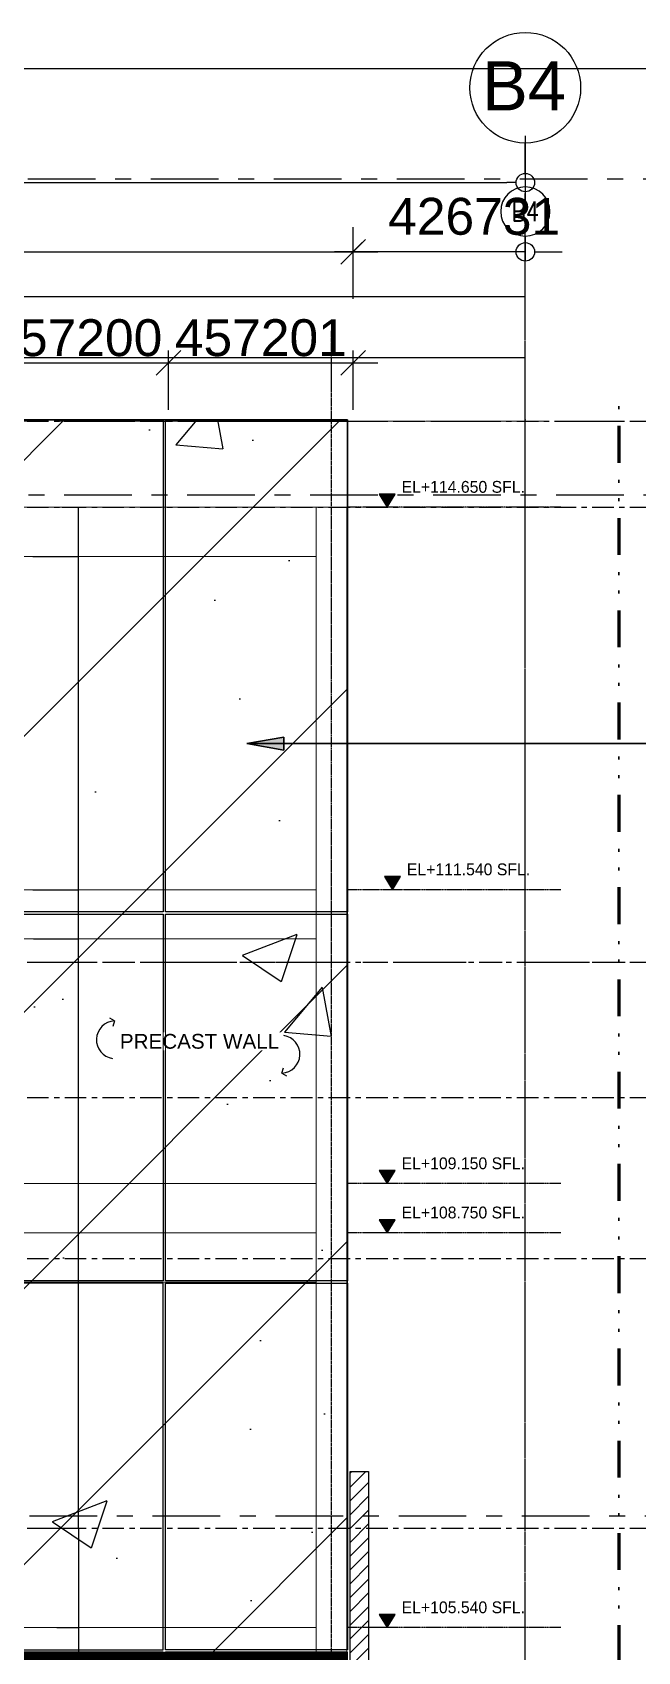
# Model space of a CAD drawing. Header units: millimetres. Extents: x 663313 to 1226001, y 1431724 to 1620898.
# Drawn here: x 963686 to 968605, y 1512950 to 1526115 of the extents above; entities that cross this region are included whole.
import ezdxf
from ezdxf.enums import TextEntityAlignment as Align

# ---------------------------------------------------------------- set-up
doc = ezdxf.new("R2010")
doc.units = ezdxf.units.MM
for name, pattern in [('CENTER', [50.8, 31.75, -6.35, 6.35, -6.35]), ('DPA_Boundary Line 100', [750, 0, -150, 300, -150, 0, -150]), ('DPA_Grid _ Level 100', [1000, 550, -160, 130, -160]), ('DPA_Hidden 100', [600, 400, -200]), ('Grid Line', [22.225, 12.7, -3.175, 3.175, -3.175]), ('HIDDEN', [0.375, 0.25, -0.125]), ('TA_GL_000.70000', [1.925, 0.7, -0.175, 0.175, -0.175, 0.7]), ('XKITLINE00', [0])]:
    doc.linetypes.add(name, pattern=pattern)
doc.layers.get('Defpoints').update_dxf_attribs({"color": 140})
doc.layers.add('000 - 0_HIDE_OBJ_FRAMING_DEF_SUB', color=1, linetype='Continuous', plot=False)
for name, color, linetype in [('000 - 0_SYM_DWG_GRIDLINE_MAIN_COLOR_251', 251, 'Continuous'), ('000 - 0_SYM_DWG_SLOPE-SYM_TEXT_COLOR_3', 3, 'Continuous'), ('000 - CONCRETE_COL_HATCH_', 251, 'Continuous'), ('000 - CONCRETE_PRECAST_MAIN_COLOR_1', 1, 'Continuous'), ('000 - CONCRETE_PRECAST_MAIN_COLOR_3', 3, 'Continuous'), ('000 - CONCRETE_PRECAST_WIPEOUT_', 250, 'Continuous'), ('000 - GRID', 251, 'CENTER'), ('_PP-Dim', 1, 'Continuous'), ('DIM', 1, 'Continuous'), ('REVISE', 3, 'Continuous')]:
    doc.layers.add(name, color=color, linetype=linetype)
doc.layers.add('A-FLOR-E', color=2, linetype='Continuous', lineweight=9)
doc.layers.add('Part', color=2, linetype='Continuous', lineweight=0)
doc.styles.add('ANGSANA', font='angsana.shx', dxfattribs={"width": 0.9})
doc.styles.add('Arial', font='arial.ttf')
doc.styles.add('Arial_1', font='arial.ttf', dxfattribs={"height": 125})
doc.styles.add('Arial_2', font='arial.ttf', dxfattribs={"height": 300})
doc.styles.add('CKST2', font='romans.shx', dxfattribs={"width": 0.8, "height": 4})
doc.styles.add('TA', font='', dxfattribs={"height": 4.5})
doc.styles.get('TA').set_extended_font_data('Cordia New')
doc.dimstyles.new('Dim - 40 - Cen', dxfattribs={"dimscale": 0.04, "dimtxt": 3, "dimasz": 1, "dimexe": 0, "dimexo": 2.5, "dimgap": 1.5, "dimtad": 1, "dimdec": 0, "dimlfac": 1000, "dimzin": 1, "dimdsep": 46, "dimtxsty": 'Arial', "dimblk": 'CEN1', "dimcen": 0.09, "dimclrd": 1, "dimclre": 49, "dimclrt": 3, "dimadec": 0, "dimazin": 0, "dimtfac": 1, "dimtdec": 0, "dimtix": 1, "dimtofl": 0, "dimtmove": 2, "dimatfit": 3, "dimfxl": 1, "dimtfill": 1, "dimtfillclr": 256, "dimtolj": 1, "dimtzin": 0, "dimarcsym": 0})
doc.dimstyles.new('Dim - 40 - End', dxfattribs={"dimscale": 0.04, "dimtxt": 3, "dimasz": 1, "dimexe": 0, "dimexo": 2.5, "dimgap": 1.5, "dimtad": 1, "dimdec": 0, "dimlfac": 1000, "dimzin": 1, "dimdsep": 46, "dimtxsty": 'Arial', "dimblk": 'END', "dimcen": 0.09, "dimclrd": 1, "dimclre": 49, "dimclrt": 3, "dimadec": 0, "dimazin": 0, "dimtfac": 1, "dimtdec": 0, "dimtix": 1, "dimtofl": 0, "dimtmove": 2, "dimatfit": 3, "dimfxl": 1, "dimtfill": 1, "dimtfillclr": 256, "dimtolj": 1, "dimtzin": 0, "dimarcsym": 0})
doc.dimstyles.new('DPA-DIM-3_0_C-C', dxfattribs={"dimscale": 304.8, "dimtxt": 1.004192, "dimasz": 0.492126, "dimexe": 0.656168, "dimexo": 0.0625, "dimgap": 0.164042, "dimtad": 1, "dimdec": 0, "dimlfac": 304.8, "dimzin": 0, "dimdsep": 46, "dimtxsty": 'Arial_2', "dimblk1": 'DOTBLANK', "dimblk2": 'DOTBLANK', "dimsah": 1, "dimcen": 0.09, "dimdle": 0.656168, "dimadec": 8, "dimazin": 0, "dimtfac": 1, "dimtdec": 4, "dimtix": 1, "dimtmove": 0, "dimatfit": 3, "dimfxl": 0.004306, "dimfxlon": 1, "dimtvp": 1, "dimtolj": 1, "dimtzin": 0, "dimarcsym": 2})
doc.dimstyles.new('DPA-DIM-3_0_C-T', dxfattribs={"dimscale": 304.8, "dimtxt": 1.004192, "dimasz": 0.492126, "dimexe": 0.656168, "dimexo": 0.0625, "dimgap": 0.164042, "dimtad": 0, "dimjust": 2, "dimdec": 0, "dimlfac": 304.8, "dimzin": 0, "dimdsep": 46, "dimtxsty": 'Arial_2', "dimblk1": 'DOTBLANK', "dimblk2": 'OBLIQUE', "dimsah": 1, "dimcen": 0.09, "dimdle": 0.656168, "dimadec": 8, "dimazin": 0, "dimtfac": 1, "dimtdec": 4, "dimtix": 1, "dimtmove": 2, "dimatfit": 3, "dimfxl": 0.004306, "dimfxlon": 1, "dimtvp": 1, "dimtolj": 1, "dimtzin": 0, "dimarcsym": 2})
doc.dimstyles.new('DPA-DIM-3_0_T-T', dxfattribs={"dimscale": 304.8, "dimtxt": 1.004192, "dimasz": 0.656168, "dimexe": 0.328084, "dimexo": 0.0625, "dimgap": 0.164042, "dimtad": 1, "dimdec": 0, "dimlfac": 304.8, "dimzin": 0, "dimdsep": 46, "dimtxsty": 'Arial_2', "dimblk1": 'OBLIQUE', "dimblk2": 'OBLIQUE', "dimsah": 1, "dimcen": 0.09, "dimdle": 0.656168, "dimadec": 8, "dimazin": 0, "dimtfac": 1, "dimtdec": 4, "dimtix": 1, "dimtmove": 0, "dimatfit": 3, "dimfxl": 0.004306, "dimfxlon": 1, "dimtvp": 1, "dimtolj": 1, "dimtzin": 0, "dimarcsym": 2})
pattern_1 = [(50, (0, 0), (4554.62, -398.48), [476.25, -5238.75]), (355, (0, 0), (-881.09, 4776.42), [381, -4191.01]), (100.4514, (379.6, -33), (3673.53, 4377.94), [404.75, -4452.26]), (46.184, (5e-14, 1270), (6776.98, -1051.06), [714.38, -7858.13]), (96.6356, (565, 1182.4), (5935.1, 6185.65), [607.13, -6678.4]), (351.184, (5e-14, 1270), (5935.1, 6185.65), [571.5, -6286.5]), (21, (635, 952.5), (3790.36, -2556.63), [476.25, -5238.75]), (326, (635, 952.5), (1545.05, 4604.7), [381, -4191]), (71.4514, (951, 739.4), (5335.41, 2048.07), [404.75, -4452.25]), (37.5, (0, 0), (77.215, 2113.876), [0, -4140.2, 0, -4254.5, 0, -4206.875]), (7.5, (0, 0), (1670.49, 2504.514), [0, -2425.7, 0, -4044.95, 0, -1603.375]), (327.5, (-1416, 5e-14), (3389.765, -143.219), [0, -1587.5, 0, -4953, 0, -6572.25]), (317.5, (-2051, 8e-14), (3703.23, 635.66), [0, -2063.75, 0, -3289.3, 0, -4667.25])]

# ---------------------------------------------------------------- blocks, each defined once
blk = doc.blocks.new('A$Cbc3bdfda')
at = {"layer": 'Defpoints'}
blk.add_lwpolyline([(0, -400), (775, -400), (775, 0), (0, 0)], close=True, dxfattribs=at)
blk = doc.blocks.new('*U4824')
at = {"layer": '000 - 0_SYM_DWG_GRIDLINE_MAIN_COLOR_251', "color": 0, "linetype": 'ByBlock', "ltscale": 5}
blk.add_line((20, 0), (-303.2, 0), dxfattribs=at)
at = {"layer": '000 - 0_SYM_DWG_GRIDLINE_MAIN_COLOR_251', "color": 3}
blk.add_point((-283.2, 0), dxfattribs=at)
at = {"style": 'TA', "flags": 1}
blk.add_attdef('LOCATION', (6, -6), '', height=4.5, rotation=270, dxfattribs=at)
at = {"layer": '000 - 0_SYM_DWG_SLOPE-SYM_TEXT_COLOR_3', "style": 'Arial'}
blk.add_attdef('GRID-HEAD', text='', height=4, rotation=90, dxfattribs=at).set_placement((40, 0), align=Align.MIDDLE_CENTER)
blk = doc.blocks.new('*U4825')
at = {"layer": '000 - 0_SYM_DWG_GRIDLINE_MAIN_COLOR_251', "color": 0, "linetype": 'ByBlock', "ltscale": 5}
blk.add_line((30, 0), (-326, 0), dxfattribs=at)
at = {"layer": '000 - 0_SYM_DWG_GRIDLINE_MAIN_COLOR_251', "color": 3}
blk.add_point((-296, 0), dxfattribs=at)
at = {"style": 'TA', "flags": 1}
blk.add_attdef('LOCATION', (6, -6), '', height=4.5, rotation=270, dxfattribs=at)
blk = doc.blocks.new('W-1-PP18-ST_ENT4_REV00_20260602-145720_ELEVATION_3_DIMS')
at = {"layer": '000 - GRID', "linetype": 'TA_GL_000.70000', "xscale": 50, "yscale": 50, "zscale": 50}
for name, p, rotation in [('*U4824', (0, 101200), 270), ('*U4825', (-14800, 115350), 180), ('*U4825', (-14800, 114650), 180), ('*U4825', (-14800, 110950), 180), ('*U4825', (-14800, 109850), 180), ('*U4825', (-14800, 108540), 180), ('*U4825', (-14800, 106350), 180)]:
    blk.add_blockref(name, p, dxfattribs=dict(at, rotation=rotation))
blk = doc.blocks.new('Grid - 100 Scale-586761-ENT 4 ELE-3 sheet')
at = {"layer": '000 - 0_HIDE_OBJ_FRAMING_DEF_SUB'}
blk.add_circle((-1797179, 118060), 450, dxfattribs=at)
blk = doc.blocks.new('_DotBlank')
at = {"color": 0, "linetype": 'ByBlock', "lineweight": -2}
blk.add_line((-0.5, 0), (-1, 0), dxfattribs=at)
blk.add_circle((0, 0), 0.5, dxfattribs=at)
blk = doc.blocks.new('*D4501')
at = {"layer": '000 - 0_HIDE_OBJ_FRAMING_DEF_SUB', "color": 0, "lineweight": -2, "transparency": 16777216}
for p, q in [((-14800, 117670), (-14800, 117089)), ((0, 117670), (0, 117089)), ((-14650, 117289), (-150, 117289))]:
    blk.add_line(p, q, dxfattribs=at)
at = {"layer": 'Defpoints', "color": 0, "transparency": 16777216}
for p in [(-14800, 117689), (0, 117689), (0, 117289)]:
    blk.add_point(p, dxfattribs=at)
at = {"layer": '000 - 0_HIDE_OBJ_FRAMING_DEF_SUB', "color": 0, "lineweight": -2, "transparency": 16777216, "xscale": 150, "yscale": 150, "zscale": 150, "rotation": 180}
blk.add_blockref('_DotBlank', (-14800, 117289), dxfattribs=at)
at = {"layer": '000 - 0_HIDE_OBJ_FRAMING_DEF_SUB', "color": 0, "lineweight": -2, "transparency": 16777216, "xscale": 150, "yscale": 150, "zscale": 150}
blk.add_blockref('_DotBlank', (0, 117289), dxfattribs=at)
at = {"layer": '000 - 0_HIDE_OBJ_FRAMING_DEF_SUB', "color": 0, "transparency": 16777216, "insert": (-7400, 117493), "char_height": 300, "width": 1384.41, "attachment_point": 5, "style": 'Arial_2'}
blk.add_mtext('\\A1;4511040', dxfattribs=at)
blk = doc.blocks.new('_Oblique')
at = {"color": 0, "linetype": 'ByBlock', "lineweight": -2}
blk.add_line((-0.5, -0.5), (0.5, 0.5), dxfattribs=at)
blk = doc.blocks.new('*D4509')
at = {"layer": '000 - 0_HIDE_OBJ_FRAMING_DEF_SUB', "color": 0, "lineweight": -2, "transparency": 16777216}
for p, q in [((-13450, 116345), (-13450, 116826)), ((-1400, 116345), (-1400, 116826)), ((-13650, 116726), (-1200, 116726))]:
    blk.add_line(p, q, dxfattribs=at)
at = {"layer": 'Defpoints', "color": 0, "transparency": 16777216}
for p in [(-1400, 116726), (-13450, 116326), (-1400, 116326)]:
    blk.add_point(p, dxfattribs=at)
at = {"layer": '000 - 0_HIDE_OBJ_FRAMING_DEF_SUB', "color": 0, "lineweight": -2, "transparency": 16777216, "xscale": 200, "yscale": 200, "zscale": 200, "rotation": 180}
blk.add_blockref('_Oblique', (-13450, 116726), dxfattribs=at)
at = {"layer": '000 - 0_HIDE_OBJ_FRAMING_DEF_SUB', "color": 0, "lineweight": -2, "transparency": 16777216, "xscale": 200, "yscale": 200, "zscale": 200}
blk.add_blockref('_Oblique', (-1400, 116726), dxfattribs=at)
at = {"layer": '000 - 0_HIDE_OBJ_FRAMING_DEF_SUB', "color": 0, "transparency": 16777216, "insert": (-7425, 116929), "char_height": 300, "width": 1384.41, "attachment_point": 5, "style": 'Arial_2'}
blk.add_mtext('\\A1;3672829', dxfattribs=at)
blk = doc.blocks.new('*D4513')
at = {"layer": 'Defpoints', "color": 0, "transparency": 16777216}
for p in [(0, 116726), (0, 116584), (0, 116584)]:
    blk.add_point(p, dxfattribs=at)
blk = doc.blocks.new('_None')
blk = doc.blocks.new('*D4514')
at = {"layer": '000 - 0_HIDE_OBJ_FRAMING_DEF_SUB', "color": 0, "lineweight": -2, "transparency": 16777216}
for p, q in [((-1400, 116345), (-1400, 116926)), ((0, 116345), (0, 116926)), ((-1400, 116726), (-1550, 116726)), ((0, 116726), (-1400, 116726)), ((150, 116726), (300, 116726))]:
    blk.add_line(p, q, dxfattribs=at)
at = {"layer": 'Defpoints', "color": 0, "transparency": 16777216}
for p in [(-1400, 116726), (-1400, 116326), (0, 116326)]:
    blk.add_point(p, dxfattribs=at)
at = {"layer": '000 - 0_HIDE_OBJ_FRAMING_DEF_SUB', "color": 0, "lineweight": -2, "transparency": 16777216, "xscale": 150, "yscale": 150, "zscale": 150}
blk.add_blockref('_Oblique', (-1400, 116726), dxfattribs=at)
at = {"layer": '000 - 0_HIDE_OBJ_FRAMING_DEF_SUB', "color": 0, "lineweight": -2, "transparency": 16777216, "xscale": 150, "yscale": 150, "zscale": 150, "rotation": 180}
blk.add_blockref('_DotBlank', (0, 116726), dxfattribs=at)
at = {"layer": '000 - 0_HIDE_OBJ_FRAMING_DEF_SUB', "color": 0, "transparency": 16777216, "insert": (-1115, 117165), "char_height": 300, "width": 1107.53, "attachment_point": 1, "line_spacing_factor": 0.941778, "style": 'Arial_2'}
blk.add_mtext('\\A1;426731', dxfattribs=at)
blk = doc.blocks.new('*D4523')
at = {"layer": '000 - 0_HIDE_OBJ_FRAMING_DEF_SUB', "color": 0, "lineweight": -2, "transparency": 16777216}
for p, q in [((-4400, 115442), (-4400, 115923)), ((-2900, 115442), (-2900, 115923)), ((-4600, 115823), (-2700, 115823))]:
    blk.add_line(p, q, dxfattribs=at)
at = {"layer": 'Defpoints', "color": 0, "transparency": 16777216}
for p in [(-2900, 115823), (-4400, 115423), (-2900, 115423)]:
    blk.add_point(p, dxfattribs=at)
at = {"layer": '000 - 0_HIDE_OBJ_FRAMING_DEF_SUB', "color": 0, "lineweight": -2, "transparency": 16777216, "xscale": 200, "yscale": 200, "zscale": 200, "rotation": 180}
blk.add_blockref('_Oblique', (-4400, 115823), dxfattribs=at)
at = {"layer": '000 - 0_HIDE_OBJ_FRAMING_DEF_SUB', "color": 0, "lineweight": -2, "transparency": 16777216, "xscale": 200, "yscale": 200, "zscale": 200}
blk.add_blockref('_Oblique', (-2900, 115823), dxfattribs=at)
at = {"layer": '000 - 0_HIDE_OBJ_FRAMING_DEF_SUB', "color": 0, "transparency": 16777216, "insert": (-3650, 116026), "char_height": 300, "width": 1107.53, "attachment_point": 5, "style": 'Arial_2'}
blk.add_mtext('\\A1;457200', dxfattribs=at)
blk = doc.blocks.new('*D4524')
at = {"layer": '000 - 0_HIDE_OBJ_FRAMING_DEF_SUB', "color": 0, "lineweight": -2, "transparency": 16777216}
for p, q in [((-2900, 115442), (-2900, 115923)), ((-1400, 115442), (-1400, 115923)), ((-3100, 115823), (-1200, 115823))]:
    blk.add_line(p, q, dxfattribs=at)
at = {"layer": 'Defpoints', "color": 0, "transparency": 16777216}
for p in [(-1400, 115823), (-2900, 115423), (-1400, 115423)]:
    blk.add_point(p, dxfattribs=at)
at = {"layer": '000 - 0_HIDE_OBJ_FRAMING_DEF_SUB', "color": 0, "lineweight": -2, "transparency": 16777216, "xscale": 200, "yscale": 200, "zscale": 200, "rotation": 180}
blk.add_blockref('_Oblique', (-2900, 115823), dxfattribs=at)
at = {"layer": '000 - 0_HIDE_OBJ_FRAMING_DEF_SUB', "color": 0, "lineweight": -2, "transparency": 16777216, "xscale": 200, "yscale": 200, "zscale": 200}
blk.add_blockref('_Oblique', (-1400, 115823), dxfattribs=at)
at = {"layer": '000 - 0_HIDE_OBJ_FRAMING_DEF_SUB', "color": 0, "transparency": 16777216, "insert": (-2150, 116026), "char_height": 300, "width": 1107.53, "attachment_point": 5, "style": 'Arial_2'}
blk.add_mtext('\\A1;457201', dxfattribs=at)
blk = doc.blocks.new('END')
at = {"color": 1}
for p, q in [((2, 0), (-2, 0)), ((0, 2), (0, -2))]:
    blk.add_line(p, q, dxfattribs=at)
at = {"color": 3}
blk.add_line((-1, -1), (1, 1), dxfattribs=at)
blk = doc.blocks.new('*D5020')
at = {"layer": '000 - 0_HIDE_OBJ_FRAMING_DEF_SUB', "color": 49, "lineweight": -2, "transparency": 16777216}
for p, q in [((-3766, 114650), (-3632, 114650)), ((-3763, 114250), (-3632, 114250))]:
    blk.add_line(p, q, dxfattribs=at)
at = {"layer": '000 - 0_HIDE_OBJ_FRAMING_DEF_SUB', "color": 1, "lineweight": -2, "transparency": 16777216}
blk.add_line((-3632, 114250), (-3632, 114650), dxfattribs=at)
at = {"layer": 'Defpoints', "color": 0, "transparency": 16777216}
for p in [(-3766, 114650), (-3632, 114650), (-3763, 114250)]:
    blk.add_point(p, dxfattribs=at)
at = {"layer": '000 - 0_HIDE_OBJ_FRAMING_DEF_SUB', "color": 1, "lineweight": -2, "transparency": 16777216, "xscale": 0.04, "yscale": 0.04, "zscale": 0.04}
for p, rotation in [((-3632, 114650), 90), ((-3632, 114250), 270)]:
    blk.add_blockref('END', p, dxfattribs=dict(at, rotation=rotation))
at = {"layer": '000 - 0_HIDE_OBJ_FRAMING_DEF_SUB', "color": 3, "transparency": 16777216, "insert": (-3632, 114450), "char_height": 0.12, "attachment_point": 5, "rotation": 90, "style": 'Arial', "bg_fill": 3, "box_fill_scale": 1.1, "bg_fill_color": 256, "bg_fill_true_color": 13158600, "bg_fill_transparency": 0}
blk.add_mtext('\\A1;400000', dxfattribs=at)
blk = doc.blocks.new('*D5021')
at = {"layer": '000 - 0_HIDE_OBJ_FRAMING_DEF_SUB', "color": 49, "lineweight": -2, "transparency": 16777216}
for p, q in [((-3809, 106350), (-3632, 106350)), ((-3809, 105540), (-3632, 105540))]:
    blk.add_line(p, q, dxfattribs=at)
at = {"layer": '000 - 0_HIDE_OBJ_FRAMING_DEF_SUB', "color": 1, "lineweight": -2, "transparency": 16777216}
blk.add_line((-3632, 106350), (-3632, 105540), dxfattribs=at)
at = {"layer": 'Defpoints', "color": 0, "transparency": 16777216}
for p in [(-3809, 106350), (-3809, 105540), (-3632, 105540)]:
    blk.add_point(p, dxfattribs=at)
at = {"layer": '000 - 0_HIDE_OBJ_FRAMING_DEF_SUB', "color": 1, "lineweight": -2, "transparency": 16777216, "xscale": 0.04, "yscale": 0.04, "zscale": 0.04}
for p, rotation in [((-3632, 106350), 90), ((-3632, 105540), 270)]:
    blk.add_blockref('END', p, dxfattribs=dict(at, rotation=rotation))
at = {"layer": '000 - 0_HIDE_OBJ_FRAMING_DEF_SUB', "color": 3, "transparency": 16777216, "insert": (-3632, 105945), "char_height": 0.12, "attachment_point": 5, "rotation": 90, "style": 'Arial', "bg_fill": 3, "box_fill_scale": 1.1, "bg_fill_color": 256, "bg_fill_true_color": 13158600, "bg_fill_transparency": 0}
blk.add_mtext('\\A1;810000', dxfattribs=at)
blk = doc.blocks.new('*D5022')
at = {"layer": '000 - 0_HIDE_OBJ_FRAMING_DEF_SUB', "color": 49, "lineweight": -2, "transparency": 16777216}
for p, q in [((-3998, 111140), (-3632, 111140)), ((-3998, 106350), (-3632, 106350))]:
    blk.add_line(p, q, dxfattribs=at)
at = {"layer": '000 - 0_HIDE_OBJ_FRAMING_DEF_SUB', "color": 1, "lineweight": -2, "transparency": 16777216}
blk.add_line((-3632, 106350), (-3632, 111140), dxfattribs=at)
at = {"layer": 'Defpoints', "color": 0, "transparency": 16777216}
for p in [(-3998, 111140), (-3632, 111140), (-3998, 106350)]:
    blk.add_point(p, dxfattribs=at)
at = {"layer": '000 - 0_HIDE_OBJ_FRAMING_DEF_SUB', "color": 1, "lineweight": -2, "transparency": 16777216, "xscale": 0.04, "yscale": 0.04, "zscale": 0.04}
for p, rotation in [((-3632, 111140), 90), ((-3632, 106350), 270)]:
    blk.add_blockref('END', p, dxfattribs=dict(at, rotation=rotation))
at = {"layer": '000 - 0_HIDE_OBJ_FRAMING_DEF_SUB', "color": 3, "transparency": 16777216, "insert": (-3632, 108745), "char_height": 0.12, "attachment_point": 5, "rotation": 90, "style": 'Arial', "bg_fill": 3, "box_fill_scale": 1.1, "bg_fill_color": 256, "bg_fill_true_color": 13158600, "bg_fill_transparency": 0}
blk.add_mtext('\\A1;4790000', dxfattribs=at)
blk = doc.blocks.new('*D5023')
at = {"layer": '000 - 0_HIDE_OBJ_FRAMING_DEF_SUB', "color": 49, "lineweight": -2, "transparency": 16777216}
for p, q in [((-4003, 114250), (-3632, 114250)), ((-4003, 111540), (-3632, 111540))]:
    blk.add_line(p, q, dxfattribs=at)
at = {"layer": '000 - 0_HIDE_OBJ_FRAMING_DEF_SUB', "color": 1, "lineweight": -2, "transparency": 16777216}
blk.add_line((-3632, 111540), (-3632, 114250), dxfattribs=at)
at = {"layer": 'Defpoints', "color": 0, "transparency": 16777216}
for p in [(-4004, 114250), (-3632, 114250), (-4004, 111540)]:
    blk.add_point(p, dxfattribs=at)
at = {"layer": '000 - 0_HIDE_OBJ_FRAMING_DEF_SUB', "color": 1, "lineweight": -2, "transparency": 16777216, "xscale": 0.04, "yscale": 0.04, "zscale": 0.04}
for p, rotation in [((-3632, 114250), 90), ((-3632, 111540), 270)]:
    blk.add_blockref('END', p, dxfattribs=dict(at, rotation=rotation))
at = {"layer": '000 - 0_HIDE_OBJ_FRAMING_DEF_SUB', "color": 3, "transparency": 16777216, "insert": (-3632, 112895), "char_height": 0.12, "attachment_point": 5, "rotation": 90, "style": 'Arial', "bg_fill": 3, "box_fill_scale": 1.1, "bg_fill_color": 256, "bg_fill_true_color": 13158600, "bg_fill_transparency": 0}
blk.add_mtext('\\A1;2710000', dxfattribs=at)
blk = doc.blocks.new('CEN1')
at = {"color": 1}
for p, q in [((1.5, 0), (-1.5, 0)), ((0, 1.5), (0, -1.5))]:
    blk.add_line(p, q, dxfattribs=at)
at = {"color": 3}
blk.add_circle((0, 0), 0.75, dxfattribs=at)
blk = doc.blocks.new('*D5024')
at = {"layer": '000 - 0_HIDE_OBJ_FRAMING_DEF_SUB', "color": 49, "lineweight": -2, "transparency": 16777216}
for p, q in [((-14800, 116239), (-14800, 116362)), ((0, 116239), (0, 116362))]:
    blk.add_line(p, q, dxfattribs=at)
at = {"layer": '000 - 0_HIDE_OBJ_FRAMING_DEF_SUB', "color": 1, "lineweight": -2, "transparency": 16777216}
blk.add_line((-14800, 116362), (0, 116362), dxfattribs=at)
at = {"layer": 'Defpoints', "color": 0, "transparency": 16777216}
for p in [(0, 116362), (-14800, 116239), (0, 116239)]:
    blk.add_point(p, dxfattribs=at)
at = {"layer": '000 - 0_HIDE_OBJ_FRAMING_DEF_SUB', "color": 1, "lineweight": -2, "transparency": 16777216, "xscale": 0.04, "yscale": 0.04, "zscale": 0.04, "rotation": 180}
blk.add_blockref('CEN1', (-14800, 116362), dxfattribs=at)
at = {"layer": '000 - 0_HIDE_OBJ_FRAMING_DEF_SUB', "color": 1, "lineweight": -2, "transparency": 16777216, "xscale": 0.04, "yscale": 0.04, "zscale": 0.04}
blk.add_blockref('CEN1', (0, 116362), dxfattribs=at)
at = {"layer": '000 - 0_HIDE_OBJ_FRAMING_DEF_SUB', "color": 3, "transparency": 16777216, "insert": (-7400, 116362), "char_height": 0.12, "attachment_point": 5, "style": 'Arial', "bg_fill": 3, "box_fill_scale": 1.1, "bg_fill_color": 256, "bg_fill_true_color": 13158600, "bg_fill_transparency": 0}
blk.add_mtext('\\A1;14800000', dxfattribs=at)
blk = doc.blocks.new('*D5029')
at = {"layer": '000 - 0_HIDE_OBJ_FRAMING_DEF_SUB', "color": 49, "lineweight": -2, "transparency": 16777216}
for p, q in [((-4705, 115673), (-4705, 115867)), ((-1575, 115648), (-1575, 115867))]:
    blk.add_line(p, q, dxfattribs=at)
at = {"layer": '000 - 0_HIDE_OBJ_FRAMING_DEF_SUB', "color": 1, "lineweight": -2, "transparency": 16777216}
blk.add_line((-4705, 115867), (-1575, 115867), dxfattribs=at)
at = {"layer": 'Defpoints', "color": 0, "transparency": 16777216}
for p in [(-1575, 115867), (-4705, 115673), (-1575, 115648)]:
    blk.add_point(p, dxfattribs=at)
at = {"layer": '000 - 0_HIDE_OBJ_FRAMING_DEF_SUB', "color": 1, "lineweight": -2, "transparency": 16777216, "xscale": 0.04, "yscale": 0.04, "zscale": 0.04, "rotation": 180}
blk.add_blockref('CEN1', (-4705, 115867), dxfattribs=at)
at = {"layer": '000 - 0_HIDE_OBJ_FRAMING_DEF_SUB', "color": 1, "lineweight": -2, "transparency": 16777216, "xscale": 0.04, "yscale": 0.04, "zscale": 0.04}
blk.add_blockref('CEN1', (-1575, 115867), dxfattribs=at)
at = {"layer": '000 - 0_HIDE_OBJ_FRAMING_DEF_SUB', "color": 3, "transparency": 16777216, "insert": (-3140, 115867), "char_height": 0.12, "attachment_point": 5, "style": 'Arial', "bg_fill": 3, "box_fill_scale": 1.1, "bg_fill_color": 256, "bg_fill_true_color": 13158600, "bg_fill_transparency": 0}
blk.add_mtext('\\A1;3130000', dxfattribs=at)
blk = doc.blocks.new('*D5030')
at = {"layer": '000 - 0_HIDE_OBJ_FRAMING_DEF_SUB', "color": 49, "lineweight": -2, "transparency": 16777216}
for p, q in [((-1575, 115648), (-1575, 115867)), ((0, 115640), (0, 115867))]:
    blk.add_line(p, q, dxfattribs=at)
at = {"layer": '000 - 0_HIDE_OBJ_FRAMING_DEF_SUB', "color": 1, "lineweight": -2, "transparency": 16777216}
blk.add_line((-1575, 115867), (0, 115867), dxfattribs=at)
at = {"layer": 'Defpoints', "color": 0, "transparency": 16777216}
for p in [(0, 115867), (-1575, 115648), (0, 115640)]:
    blk.add_point(p, dxfattribs=at)
at = {"layer": '000 - 0_HIDE_OBJ_FRAMING_DEF_SUB', "color": 1, "lineweight": -2, "transparency": 16777216, "xscale": 0.04, "yscale": 0.04, "zscale": 0.04, "rotation": 180}
blk.add_blockref('CEN1', (-1575, 115867), dxfattribs=at)
at = {"layer": '000 - 0_HIDE_OBJ_FRAMING_DEF_SUB', "color": 1, "lineweight": -2, "transparency": 16777216, "xscale": 0.04, "yscale": 0.04, "zscale": 0.04}
blk.add_blockref('CEN1', (0, 115867), dxfattribs=at)
at = {"layer": '000 - 0_HIDE_OBJ_FRAMING_DEF_SUB', "color": 3, "transparency": 16777216, "insert": (-788, 115867), "char_height": 0.12, "attachment_point": 5, "style": 'Arial', "bg_fill": 3, "box_fill_scale": 1.1, "bg_fill_color": 256, "bg_fill_true_color": 13158600, "bg_fill_transparency": 0}
blk.add_mtext('\\A1;1575000', dxfattribs=at)
blk = doc.blocks.new('*D5045')
at = {"layer": '000 - 0_HIDE_OBJ_FRAMING_DEF_SUB', "color": 49, "lineweight": -2, "transparency": 16777216}
for p, q in [((-3740, 111540), (-3632, 111540)), ((-3750, 111140), (-3632, 111140))]:
    blk.add_line(p, q, dxfattribs=at)
at = {"layer": '000 - 0_HIDE_OBJ_FRAMING_DEF_SUB', "color": 1, "lineweight": -2, "transparency": 16777216}
blk.add_line((-3632, 111140), (-3632, 111540), dxfattribs=at)
at = {"layer": 'Defpoints', "color": 0, "transparency": 16777216}
for p in [(-3740, 111540), (-3632, 111540), (-3750, 111140)]:
    blk.add_point(p, dxfattribs=at)
at = {"layer": '000 - 0_HIDE_OBJ_FRAMING_DEF_SUB', "color": 1, "lineweight": -2, "transparency": 16777216, "xscale": 0.04, "yscale": 0.04, "zscale": 0.04}
for p, rotation in [((-3632, 111540), 90), ((-3632, 111140), 270)]:
    blk.add_blockref('END', p, dxfattribs=dict(at, rotation=rotation))
at = {"layer": '000 - 0_HIDE_OBJ_FRAMING_DEF_SUB', "color": 3, "transparency": 16777216, "insert": (-3632, 111340), "char_height": 0.12, "attachment_point": 5, "rotation": 90, "style": 'Arial', "bg_fill": 3, "box_fill_scale": 1.1, "bg_fill_color": 256, "bg_fill_true_color": 13158600, "bg_fill_transparency": 0}
blk.add_mtext('\\A1;400000', dxfattribs=at)
blk = doc.blocks.new('*D5046')
at = {"layer": '000 - 0_HIDE_OBJ_FRAMING_DEF_SUB', "color": 49, "lineweight": -2, "transparency": 16777216}
for p, q in [((-3799, 105540), (-3632, 105540)), ((-3799, 105140), (-3632, 105140))]:
    blk.add_line(p, q, dxfattribs=at)
at = {"layer": '000 - 0_HIDE_OBJ_FRAMING_DEF_SUB', "color": 1, "lineweight": -2, "transparency": 16777216}
blk.add_line((-3632, 105540), (-3632, 105140), dxfattribs=at)
at = {"layer": 'Defpoints', "color": 0, "transparency": 16777216}
for p in [(-3799, 105540), (-3799, 105140), (-3632, 105140)]:
    blk.add_point(p, dxfattribs=at)
at = {"layer": '000 - 0_HIDE_OBJ_FRAMING_DEF_SUB', "color": 1, "lineweight": -2, "transparency": 16777216, "xscale": 0.04, "yscale": 0.04, "zscale": 0.04}
for p, rotation in [((-3632, 105540), 90), ((-3632, 105140), 270)]:
    blk.add_blockref('END', p, dxfattribs=dict(at, rotation=rotation))
at = {"layer": '000 - 0_HIDE_OBJ_FRAMING_DEF_SUB', "color": 3, "transparency": 16777216, "insert": (-3632, 105340), "char_height": 0.12, "attachment_point": 5, "rotation": 90, "style": 'Arial', "bg_fill": 3, "box_fill_scale": 1.1, "bg_fill_color": 256, "bg_fill_true_color": 13158600, "bg_fill_transparency": 0}
blk.add_mtext('\\A1;400000', dxfattribs=at)
blk = doc.blocks.new('grid2')
at = {"layer": '000 - 0_HIDE_OBJ_FRAMING_DEF_SUB'}
blk.add_line((0, -4.87), (0, 0), dxfattribs=at)
blk.add_circle((0, -9.87), 5, dxfattribs=at)
at = {"layer": '000 - 0_HIDE_OBJ_FRAMING_DEF_SUB', "style": 'CKST2', "width": 0.8}
blk.add_attdef('00', text='', height=4, dxfattribs=at).set_placement((0, -9.87), align=Align.MIDDLE_CENTER)
blk = doc.blocks.new('LEV-SEC')
at = {"layer": '000 - 0_HIDE_OBJ_FRAMING_DEF_SUB'}
blk.add_hatch(color=256, dxfattribs=at).paths.add_polyline_path([(-1.62, 2.67), (0, 0), (1.62, 2.67)])
for p, q in [((-1.62, 2.67), (0, 0)), ((1.62, 2.67), (-1.62, 2.67)), ((1.62, 0), (-1.62, 0)), ((0, 0), (1.62, 2.67))]:
    blk.add_line(p, q, dxfattribs=at)
at = {"layer": '000 - 0_HIDE_OBJ_FRAMING_DEF_SUB', "style": 'ANGSANA'}
blk.add_attdef('ELEVATION', text='', height=2.4, dxfattribs=at).set_placement((2.91, 2.21), align=Align.BOTTOM_LEFT)
blk = doc.blocks.new('W-1-PP18-ST_ENT4_REV00_20260602-155515_ELEVATION_3_PRECAST')
blk.add_wipeout([(-1425, 106810), (-1275, 106810), (-1275, 102340), (-1425, 102340)]).dxf.layer = '000 - CONCRETE_PRECAST_WIPEOUT_'
blk.add_wipeout([(-4425, 105360), (-1445, 105360), (-1445, 115360), (-4425, 115360)]).dxf.layer = '000 - CONCRETE_PRECAST_WIPEOUT_'
at = {"layer": '000 - CONCRETE_PRECAST_MAIN_COLOR_1'}
for points in [[(-2945, 111360), (-4425, 111360), (-4425, 115360), (-2945, 115360)], [(-2925, 111360), (-2925, 115360), (-1445, 115360), (-1445, 111360)], [(-2945, 111340), (-2945, 108360), (-4425, 108360), (-4425, 111340)], [(-1445, 108360), (-2925, 108360), (-2925, 111340), (-1445, 111340)]]:
    blk.add_lwpolyline(points, close=True, dxfattribs=at)
blk.add_wipeout([(-13505, 102340), (-1445, 102340), (-1445, 105340), (-13505, 105340)]).dxf.layer = '000 - CONCRETE_PRECAST_WIPEOUT_'
at = {"layer": '000 - CONCRETE_COL_HATCH_'}
h = blk.add_hatch(dxfattribs=at)
h.set_pattern_fill('ANSI31', color=256)
h.set_pattern_definition([(45, (0, 0), (-1122.532, 1122.532), [])])
edge = h.paths.add_edge_path()
edge.add_line((-1445, 105360), (-1445, 115360))
edge.add_line((-1445, 115360), (-4425, 115360))
edge.add_line((-4425, 115360), (-4425, 105340))
edge.add_line((-4425, 105340), (-13505, 105340))
edge.add_line((-13505, 105340), (-13505, 102340))
edge.add_line((-13505, 102340), (-1445, 102340))
edge.add_line((-1445, 102340), (-1445, 105340))
h = blk.add_hatch(dxfattribs=at)
h.set_pattern_fill('AR-CONC', color=256, scale=0.05)
h.set_pattern_definition(pattern_1)
edge = h.paths.add_edge_path()
edge.add_line((-1445, 105360), (-1445, 115360))
edge.add_line((-1445, 115360), (-4425, 115360))
edge.add_line((-4425, 115360), (-4425, 105340))
edge.add_line((-4425, 105340), (-13505, 105340))
edge.add_line((-13505, 105340), (-13505, 102340))
edge.add_line((-13505, 102340), (-1445, 102340))
edge.add_line((-1445, 102340), (-1445, 105340))
h = blk.add_hatch(dxfattribs=at)
h.set_pattern_fill('ANSI31', color=256)
h.set_pattern_definition([(45, (0, 0), (-56.1266, 56.1266), [])])
h.paths.add_polyline_path([(-1425, 106810), (-1275, 106810), (-1275, 102340), (-1425, 102340)])
h = blk.add_hatch(dxfattribs=at)
h.set_pattern_fill('AR-CONC', color=256, scale=0.05)
h.set_pattern_definition(pattern_1)
h.paths.add_polyline_path([(-1425, 106810), (-1275, 106810), (-1275, 102340), (-1425, 102340)])
h = blk.add_hatch(dxfattribs=at)
h.set_pattern_fill('AR-CONC', color=256, scale=0.05)
h.set_pattern_definition([(50, (0, 0), (455.4617, -39.8477), [47.625, -523.875]), (355, (0, 0), (-88.1086, 477.6421), [38.1, -419.1015]), (100.45144, (37.96, -3.3), (367.3531, 437.7944), [40.475, -445.2256]), (46.1842, (5e-15, 127), (677.6976, -105.1058), [71.4375, -785.8125]), (96.63556, (56.5, 118.24), (593.5103, 618.5653), [60.7126, -667.839]), (351.18415, (5e-15, 127), (593.5103, 618.5653), [57.15, -628.6493]), (21, (63.5, 95.25), (379.036, -255.663), [47.625, -523.875]), (326, (63.5, 95.25), (154.505, 460.47), [38.1, -419.1]), (71.45144, (95.1, 73.94), (533.541, 204.807), [40.475, -445.2248]), (37.5, (0, 0), (7.7215, 211.3876), [0, -414.02, 0, -425.45, 0, -420.6875]), (7.5, (0, 0), (167.04916, 250.45144), [0, -242.57, 0, -404.495, 0, -160.3375]), (327.5, (-141.6, 5e-15), (338.9765, -14.32186), [0, -158.75, 0, -495.3, 0, -657.225]), (317.5, (-205.1, 8e-15), (370.32295, 63.5662), [0, -206.375, 0, -328.93, 0, -466.725])])
edge = h.paths.add_edge_path()
edge.add_line((-4425, 105340), (-13505, 105340))
edge.add_line((-13505, 105340), (-13505, 102340))
edge.add_line((-13505, 102340), (-1445, 102340))
edge.add_line((-1445, 102340), (-1445, 105340))
h = blk.add_hatch(dxfattribs=at)
h.set_pattern_fill('ANSI31', color=256, angle=-2e-15)
edge = h.paths.add_edge_path()
edge.add_line((-4425, 105340), (-13505, 105340))
edge.add_line((-13505, 105340), (-13505, 102340))
edge.add_line((-13505, 102340), (-1445, 102340))
edge.add_line((-1445, 102340), (-1445, 105340))
at = {"layer": '000 - CONCRETE_PRECAST_MAIN_COLOR_1'}
for points in [[(-4425, 108340), (-4425, 105360), (-2945, 105360), (-2945, 108340)], [(-2925, 105360), (-2925, 108340), (-1445, 108340), (-1445, 105360)], [(-1425, 106810), (-1275, 106810), (-1275, 102340), (-1425, 102340)], [(-11945, 105340), (-13505, 105340), (-13505, 102340), (-11945, 102340)], [(-11925, 102340), (-10445, 102340), (-10445, 105340), (-11925, 105340)], [(-10425, 102340), (-8945, 102340), (-8945, 105340), (-10425, 105340)], [(-8925, 102340), (-7445, 102340), (-7445, 105340), (-8925, 105340)], [(-7425, 102340), (-5945, 102340), (-5945, 105340), (-7425, 105340)], [(-5925, 102340), (-4445, 102340), (-4445, 105340), (-5925, 105340)], [(-4425, 102340), (-2945, 102340), (-2945, 105340), (-4425, 105340)], [(-2925, 102340), (-1445, 102340), (-1445, 105340), (-2925, 105340)]]:
    blk.add_lwpolyline(points, close=True, dxfattribs=at)
at = {"layer": '000 - CONCRETE_PRECAST_MAIN_COLOR_3'}
blk.add_lwpolyline([(-1445, 105360), (-1445, 115360), (-4425, 115360), (-4425, 105340), (-13505, 105340), (-13505, 102340), (-1445, 102340), (-1445, 105340)], dxfattribs=at)
blk = doc.blocks.new('W-1-PP18-ST_ENT4_REV00_20260602-153342_ELEVATION_3_EX')
at = {"layer": '000 - 0_HIDE_OBJ_FRAMING_DEF_SUB', "lineweight": 35}
blk.add_hatch(color=256, dxfattribs=at).paths.add_polyline_path([(-2264.2295, 112728.0237), (-1964.2296, 112675.1256), (-1964.2296, 112780.9218)])
at = {"layer": '000 - 0_HIDE_OBJ_FRAMING_DEF_SUB', "linetype": 'DPA_Grid _ Level 100'}
for p, q in [((0, 98360.1562), (0, 117610.3542)), ((-27043.3908, 117320), (19417.2019, 117320)), ((-19749.6143, 115350), (6578.8869, 115350)), ((-19749.6143, 114750), (7102.1056, 114750)), ((-21029.5361, 110950), (7102.1056, 110950)), ((-21029.5361, 106450), (7102.1056, 106450))]:
    blk.add_line(p, q, dxfattribs=at)
at = {"layer": '000 - 0_HIDE_OBJ_FRAMING_DEF_SUB', "linetype": 'DPA_Boundary Line 100', "lineweight": 100}
blk.add_line((760.036, 115461.7567), (760.036, 101200), dxfattribs=at)
at = {"layer": '000 - 0_HIDE_OBJ_FRAMING_DEF_SUB', "linetype": 'DPA_Hidden 100', "lineweight": 9}
blk.add_line((-17007.1092, 115350), (15092.8908, 115350), dxfattribs=at)
at = {"layer": '000 - 0_HIDE_OBJ_FRAMING_DEF_SUB', "lineweight": 35}
for p, q in [((-1964.2296, 112780.9218), (-2264.2295, 112728.0237)), ((-2264.2295, 112728.0237), (-1964.2296, 112675.1256)), ((-2264.2295, 112728.0237), (12240.5359, 112728.0237)), ((-1964.2296, 112675.1256), (-1964.2296, 112780.9218))]:
    blk.add_line(p, q, dxfattribs=at)
at = {"layer": '000 - 0_HIDE_OBJ_FRAMING_DEF_SUB'}
blk.add_blockref('Grid - 100 Scale-586761-ENT 4 ELE-3 sheet', (1797178.8102, 0), dxfattribs=at)
at = {"layer": '000 - 0_HIDE_OBJ_FRAMING_DEF_SUB', "lineweight": 9, "insert": (-351.7904, 118276.2502), "char_height": 400, "width": 833.755, "attachment_point": 1, "style": 'Arial_1'}
blk.add_mtext('B4', dxfattribs=at)
at = {"layer": '000 - 0_HIDE_OBJ_FRAMING_DEF_SUB'}
for base, p1, p2, dimstyle, override, picture, middle in [((0, 117289.331), (-14800, 117689.331), (0, 117689.331), 'DPA-DIM-3_0_C-C', {"dimpost": '<>', "dimfxl": 14800}, '*D4501', (-7400, 117492.5029)), ((-1400.0367, 116725.9108), (-13450, 116325.9108), (-1400.0367, 116325.9108), 'DPA-DIM-3_0_T-T', {"dimpost": '<>', "dimfxl": 12049.963345}, '*D4509', (-7425.0183, 116929.1851)), ((-2900.0367, 115823.2116), (-4400.0367, 115423.2116), (-2900.0367, 115423.2116), 'DPA-DIM-3_0_T-T', {"dimpost": '<>', "dimfxl": 1500}, '*D4523', (-3650.0367, 116026.3835)), ((-1400.0348, 115823.2116), (-2900.0367, 115423.2116), (-1400.0348, 115423.2116), 'DPA-DIM-3_0_T-T', {"dimpost": '<>', "dimfxl": 1500.001822}, '*D4524', (-2150.0357, 116026.3835))]:
    dim = blk.add_linear_dim(base=base, p1=p1, p2=p2, dimstyle=dimstyle, override=override, dxfattribs=at)
    dim.commit()
    dim.dimension.update_dxf_attribs({"geometry": picture, "text_midpoint": middle})
dim = blk.add_linear_dim(base=(-1400.0367, 116725.9108), p1=(0, 116325.9108), p2=(-1400.0367, 116325.9108), dimstyle='DPA-DIM-3_0_C-T', override={"dimpost": '<>', "dimfxl": 1400.036655}, dxfattribs=at)
dim.commit()
dim.dimension.update_dxf_attribs({"geometry": '*D4514', "text_midpoint": (-561.0464, 116965.3797), "dimtype": 128})
dim = blk.add_linear_dim(base=(0, 116725.9108), p1=(0, 116584.4895), p2=(0, 116584.4895), text=' ', dimstyle='DPA-DIM-3_0_C-T', override={"dimpost": '<>', "dimblk": 'None', "dimse1": 1, "dimse2": 1, "dimsd1": 1, "dimsd2": 1, "dimfxl": 0}, dxfattribs=at)
dim.commit()
dim.dimension.update_dxf_attribs({"geometry": '*D4513', "text_midpoint": (0, 116725.9108)})
blk = doc.blocks.new('W-1-PP18-ST_ENT4_REV00_20260602-153434_ELEVATION_3_ST')
at = {"layer": '000 - 0_HIDE_OBJ_FRAMING_DEF_SUB', "linetype": 'Grid Line'}
for p, q in [((0, 103564.3907), (0, 116682.8551)), ((-1575, 104166.6599), (-1575, 116083.3784))]:
    blk.add_line(p, q, dxfattribs=at)
at = {"layer": '000 - 0_HIDE_OBJ_FRAMING_DEF_SUB', "linetype": 'Grid Line', "ltscale": 0.6}
for p, q in [((289.4967, 114650), (-1450, 114650)), ((289.4967, 111540), (-1450, 111540)), ((289.4967, 109150), (-1450, 109150)), ((289.4967, 108750), (-1450, 108750)), ((289.4967, 105540), (-1450, 105540))]:
    blk.add_line(p, q, dxfattribs=at)
at = {"layer": 'A-FLOR-E', "color": 1, "linetype": 'HIDDEN', "ltscale": 20}
for p, q in [((-1700.0001, 114650), (-4425.0028, 114650)), ((-1700, 114250), (-4425.0028, 114250)), ((-1699.9976, 111540), (-4425.0028, 111540)), ((-1699.9976, 111140), (-4425.0028, 111140)), ((-4505, 109150), (-1700, 109150)), ((-4505, 108750), (-1700, 108750)), ((-4505, 108350), (-1700, 108350)), ((-4505, 105540), (-1700, 105540))]:
    blk.add_line(p, q, dxfattribs=at)
blk.add_lwpolyline([(-1700, 102340), (-1700, 114650), (-1450, 114650), (-1450, 102340)], dxfattribs=at)
at = {"layer": 'DIM', "color": 1, "linetype": 'ByBlock'}
for p, q in [((-3340.6022, 110472.6304), (-3377.9572, 110495.9838)), ((-1978.1603, 110048.6243), (-1964.5927, 110092.6786)), ((-1978.1603, 110048.6243), (-1940.8053, 110025.2709))]:
    blk.add_line(p, q, dxfattribs=at)
at = {"layer": 'Part', "linetype": 'XKITLINE00', "lineweight": 0}
blk.add_line((-2945.0026, 105360), (-2945.0028, 105360), dxfattribs=at)
for points in [[(-2925.0026, 111360), (-2925.0028, 115360), (-1445.0028, 115360), (-1445.0028, 111360)], [(-2925.0028, 105360), (-2925.0028, 108340), (-1445.0026, 108340), (-1445.0026, 105360)]]:
    blk.add_lwpolyline(points, close=True, dxfattribs=at)
blk.add_lwpolyline([(-1275.0007, 102340), (-1274.9995, 106810), (-1425.0007, 106810), (-1425.0007, 102340)], dxfattribs=at)
ref = blk.add_blockref('grid2', (0, 116659.4505), dxfattribs=dict(xscale=-40, yscale=40, zscale=40, rotation=180))
ref.add_attrib('00', 'B4', dxfattribs={"layer": '000 - 0_HIDE_OBJ_FRAMING_DEF_SUB', "height": 160, "style": 'CKST2', "width": 0.8}).set_placement((0, 117054.2268), align=Align.MIDDLE_CENTER)
at = {"layer": '000 - 0_HIDE_OBJ_FRAMING_DEF_SUB', "xscale": 40, "yscale": 40, "zscale": 40}
for p, values in [((-1122.1205, 114650), {'ELEVATION': 'EL+114.650 SFL.'}), ((-1079.6617, 111540), {'ELEVATION': 'EL+111.540 SFL.'}), ((-1122.1205, 109150), {'ELEVATION': 'EL+109.150 SFL.'}), ((-1122.1205, 108750), {'ELEVATION': 'EL+108.750 SFL.'}), ((-1122.1205, 105540), {'ELEVATION': 'EL+105.540 SFL.'})]:
    blk.add_blockref('LEV-SEC', p, dxfattribs=at).add_auto_attribs(values)
at = {"layer": 'REVISE', "color": 3, "insert": (-2648.4083, 110306.2719), "char_height": 120, "attachment_point": 5, "style": 'Arial', "bg_fill": 3, "box_fill_scale": 1.1, "bg_fill_color": 256, "bg_fill_true_color": 13158600, "bg_fill_transparency": 0}
blk.add_mtext('\\A1;PRECAST WALL', dxfattribs=at)
at = {"layer": 'DIM', "color": 1, "linetype": 'ByBlock'}
blk.add_line((-3340.6022, 110472.6304), (-3354.1698, 110428.5761), dxfattribs=at)
for centre, start, end in [((-3332.7737, 110319.3487), 92.92370357, 261.43297428), ((-1985.9888, 110201.906), 272.92370357, 81.43297428)]:
    blk.add_arc(centre, 153.4815, start, end, dxfattribs=at)
at = {"layer": 'Part', "linetype": 'XKITLINE00', "lineweight": 0}
blk.add_lwpolyline([(-1445.0028, 108360), (-2925.0028, 108360), (-2925.0028, 111340), (-1445.0026, 111340)], close=True, dxfattribs=at)
at = {"layer": '000 - 0_HIDE_OBJ_FRAMING_DEF_SUB'}
for base, p1, p2, picture, middle in [((0, 116362.1036), (-14800, 116239.1854), (0, 116239.1854), '*D5024', (-7400, 116362.2249)), ((-1575, 115867.3333), (-4705, 115673.1237), (-1575, 115647.9952), '*D5029', (-3140, 115867.4546))]:
    dim = blk.add_linear_dim(base=base, p1=p1, p2=p2, dimstyle='Dim - 40 - Cen', dxfattribs=at)
    dim.commit()
    dim.dimension.update_dxf_attribs({"geometry": picture, "text_midpoint": middle})
at = {"layer": '000 - 0_HIDE_OBJ_FRAMING_DEF_SUB', "color": 1}
for base, p1, p2, picture, middle in [((-3632.1707, 114650), (-3762.7954, 114250), (-3765.9966, 114650), '*D5020', (-3632.2919, 114450)), ((-3632.1707, 105540), (-3808.8451, 106350), (-3808.8451, 105540), '*D5021', (-3632.2919, 105945))]:
    dim = blk.add_linear_dim(base=base, p1=p1, p2=p2, angle=90, dimstyle='Dim - 40 - End', dxfattribs=at)
    dim.commit()
    dim.dimension.update_dxf_attribs({"geometry": picture, "text_midpoint": middle})
at = {"layer": '000 - 0_HIDE_OBJ_FRAMING_DEF_SUB'}
dim = blk.add_linear_dim(base=(0, 115867.3333), p1=(-1575, 115648.1994), p2=(0, 115639.6454), dimstyle='Dim - 40 - Cen', dxfattribs=at)
dim.commit()
dim.dimension.update_dxf_attribs({"geometry": '*D5030', "text_midpoint": (-787.5, 115867.4546)})
at = {"layer": '000 - 0_HIDE_OBJ_FRAMING_DEF_SUB', "color": 1}
for base, p1, p2, picture, middle in [((-3632.1707, 114250), (-4003.5852, 111540), (-4003.5852, 114250), '*D5023', (-3632.2919, 112895)), ((-3632.1707, 111140), (-3998.1471, 106350), (-3998.1471, 111140), '*D5022', (-3632.2919, 108745))]:
    dim = blk.add_linear_dim(base=base, p1=p1, p2=p2, angle=90, dimstyle='Dim - 40 - End', dxfattribs=at)
    dim.commit()
    dim.dimension.update_dxf_attribs({"geometry": picture, "text_midpoint": middle})
at = {"layer": 'Part', "linetype": 'XKITLINE00', "lineweight": 0}
for points in [[(-2945.0028, 111360), (-4425.0028, 111360), (-4425.0026, 115360), (-2945.0026, 115360)], [(-2945.0028, 111340), (-2945.0028, 108360), (-4425.0028, 108360), (-4425.0028, 111340)], [(-4425.0028, 108340), (-4425.0028, 105360), (-2945.0028, 105360), (-2945.0028, 108340)]]:
    blk.add_lwpolyline(points, close=True, dxfattribs=at)
at = {"layer": '000 - 0_HIDE_OBJ_FRAMING_DEF_SUB', "color": 1}
for base, p1, p2, picture, middle in [((-3632.1707, 111540), (-3749.9945, 111140), (-3739.9843, 111540), '*D5045', (-3632.2919, 111340)), ((-3632.1707, 105140), (-3799.1024, 105540), (-3799.1024, 105140), '*D5046', (-3632.2919, 105340))]:
    dim = blk.add_linear_dim(base=base, p1=p1, p2=p2, angle=90, dimstyle='Dim - 40 - End', dxfattribs=at)
    dim.commit()
    dim.dimension.update_dxf_attribs({"geometry": picture, "text_midpoint": middle})

msp = doc.modelspace()

# ---------------------------------------------------------------- block references
msp.add_blockref('W-1-PP18-ST_ENT4_REV00_20260602-155515_ELEVATION_3_PRECAST', (967692.4165, 1407605.0011))

# ---------------------------------------------------------------- next in the draw order: block references
msp.add_blockref('W-1-PP18-ST_ENT4_REV00_20260602-153434_ELEVATION_3_ST', (967692.4165, 1407605.0011))

# ---------------------------------------------------------------- next in the draw order: block references
msp.add_blockref('W-1-PP18-ST_ENT4_REV00_20260602-145720_ELEVATION_3_DIMS', (967692.4165, 1407605.0011))
at = {"layer": '_PP-Dim', "xscale": 50, "yscale": 50, "zscale": 50}
msp.add_blockref('A$Cbc3bdfda', (937862.5634, 1525819.1136), dxfattribs=at)

# ---------------------------------------------------------------- next in the draw order: block references
msp.add_blockref('W-1-PP18-ST_ENT4_REV00_20260602-153342_ELEVATION_3_EX', (967692.4165, 1407605.0011))

doc.saveas('drawing.dxf')
